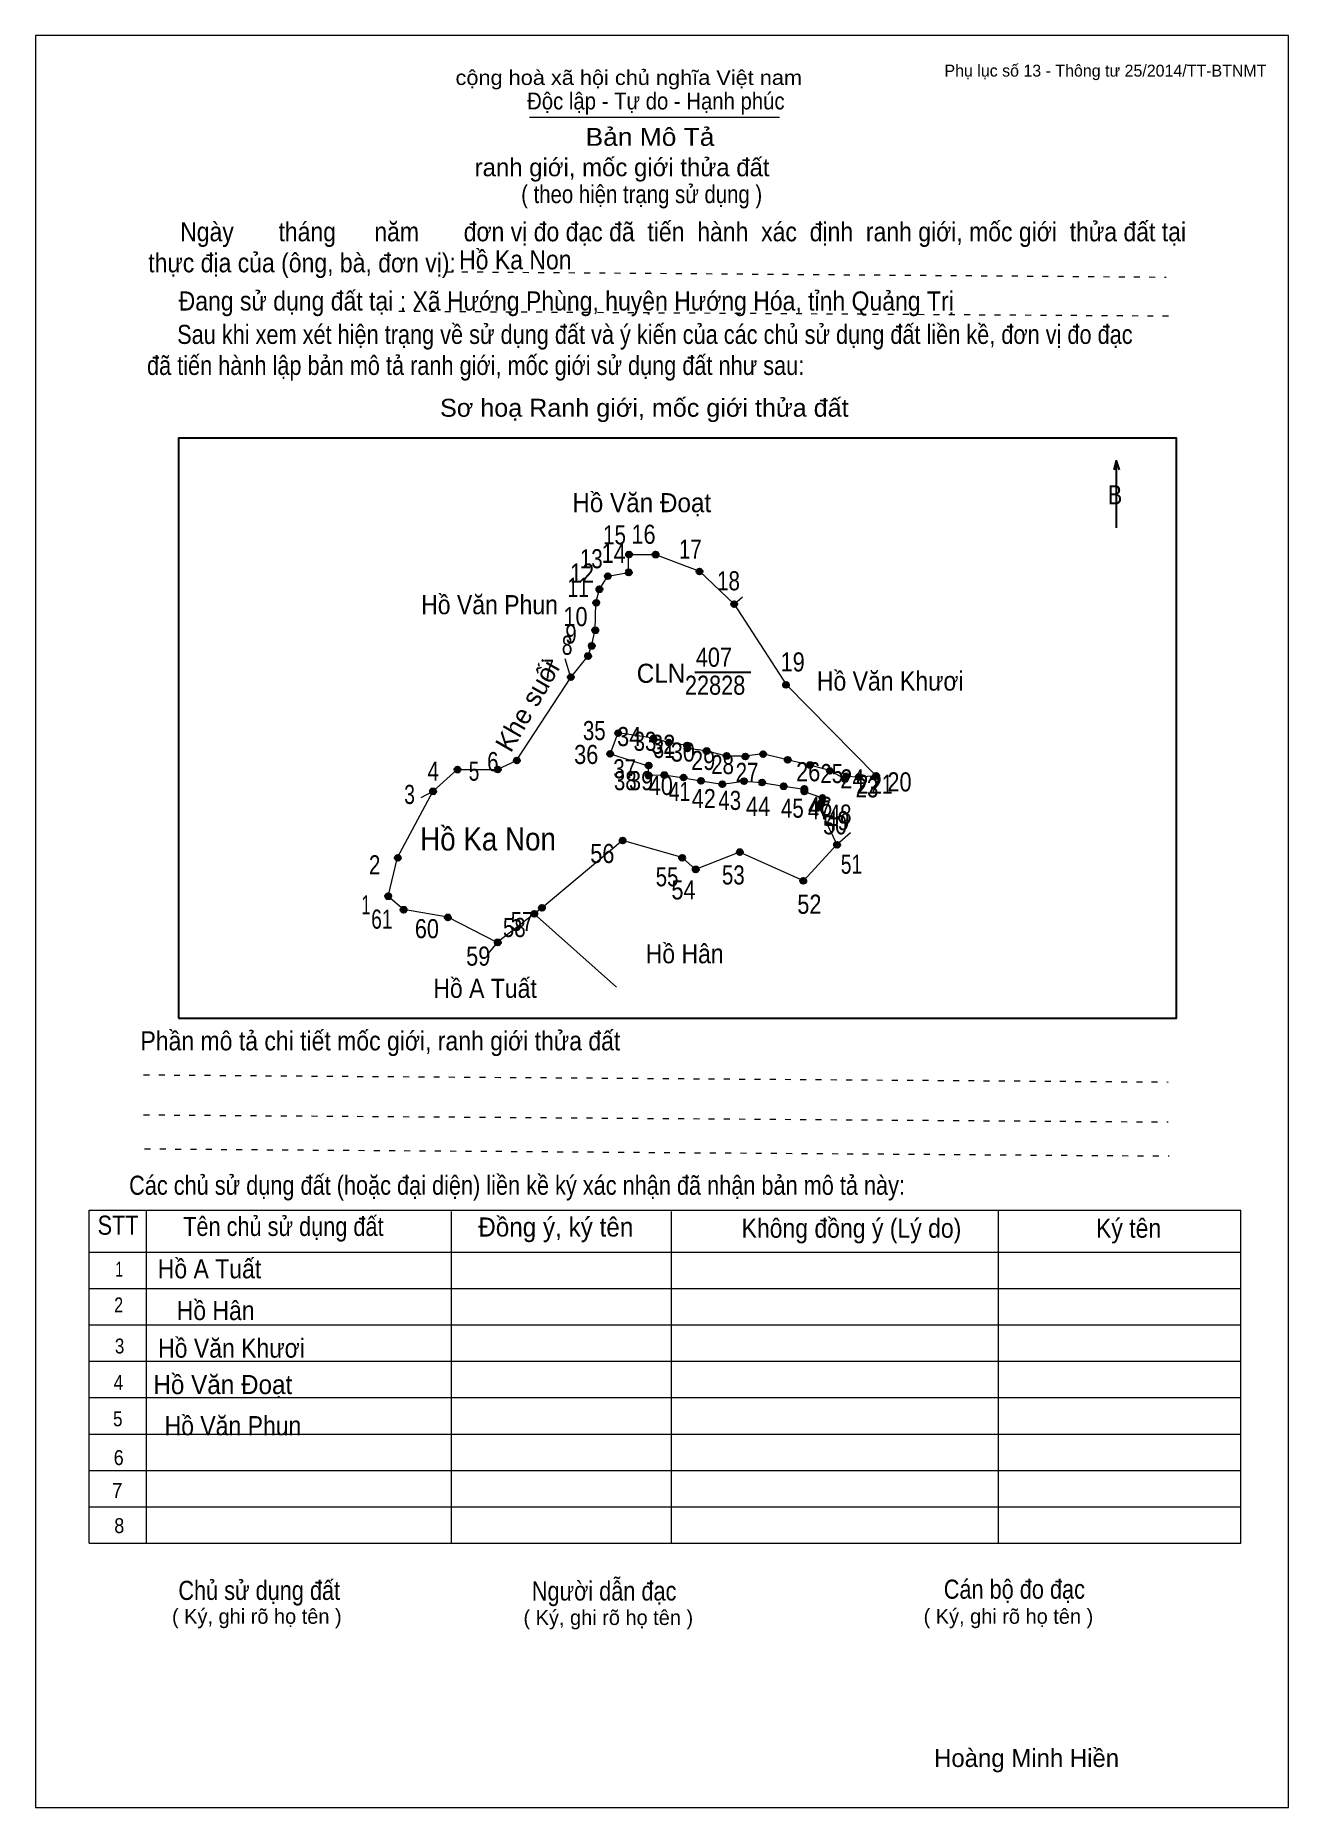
# Model space of a CAD drawing. Header units: centimetres. Extents: x 0 to 21, y 0 to 29.7.
import ezdxf
from ezdxf.enums import TextEntityAlignment as Align

# ---------------------------------------------------------------- set-up
doc = ezdxf.new("R2010")
doc.units = ezdxf.units.CM
doc.header["$LTSCALE"] = 0.13
doc.linetypes.add('DOTTED', pattern=[1.5, 0.3, -1.2])
for name, color, linetype, lineweight in [('1', 7, 'Continuous', 13), ('32', 7, 'Continuous', 25), ('33', 7, 'Continuous', 25), ('61', 7, 'Continuous', 13), ('62', 7, 'Continuous', 13)]:
    doc.layers.add(name, color=color, linetype=linetype, lineweight=lineweight)
for name, color, linetype in [('34', 7, 'Continuous'), ('45', 7, 'Continuous'), ('63', 7, 'Continuous')]:
    doc.layers.add(name, color=color, linetype=linetype)

msp = doc.modelspace()

# ---------------------------------------------------------------- hatches: boundary and pattern name
at = {"layer": '32'}
for points in [[(9.9978, 21, 1), (9.8978, 21, 1)], [(10.4435, 20.999, 1), (10.3435, 20.999, 1)], [(9.6423, 20.6367, 1), (9.5423, 20.6367, 1)], [(9.993, 20.7015, 1), (9.893, 20.7015, 1)], [(11.1791, 20.7153, 1), (11.0791, 20.7153, 1)], [(9.4478, 20.1904, 1), (9.3478, 20.1904, 1)], [(9.5003, 20.4174, 1), (9.4003, 20.4174, 1)], [(11.7587, 20.1679, 1), (11.6587, 20.1679, 1)], [(9.4317, 19.7312, 1), (9.3317, 19.7312, 1)], [(9.3112, 19.2984, 1), (9.2112, 19.2984, 1)], [(9.3728, 19.4677, 1), (9.2728, 19.4677, 1)], [(9.0214, 18.9441, 1), (8.9214, 18.9441, 1)], [(12.6282, 18.8153, 1), (12.5282, 18.8153, 1)], [(9.8152, 18.0076, 1), (9.7152, 18.0076, 1)], [(10.4013, 17.9158, 1), (10.3013, 17.9158, 1)], [(10.6651, 17.8489, 1), (10.5651, 17.8489, 1)], [(10.9701, 17.8002, 1), (10.8701, 17.8002, 1)], [(8.1165, 17.5497, 1), (8.0165, 17.5497, 1)], [(9.6822, 17.6605, 1), (9.5822, 17.6605, 1)], [(10.9768, 17.75, 1), (10.8768, 17.75, 1)], [(11.2973, 17.7062, 1), (11.1973, 17.7062, 1)], [(11.6331, 17.6241, 1), (11.5331, 17.6241, 1)], [(11.9474, 17.6147, 1), (11.8474, 17.6147, 1)], [(12.246, 17.6544, 1), (12.146, 17.6544, 1)], [(12.6572, 17.5606, 1), (12.5572, 17.5606, 1)], [(13.0311, 17.473, 1), (12.9311, 17.473, 1)], [(7.1227, 17.3958, 1), (7.0227, 17.3958, 1)], [(7.7977, 17.3983, 1), (7.6977, 17.3983, 1)], [(10.3253, 17.4634, 1), (10.2253, 17.4634, 1)], [(10.327, 17.2946, 1), (10.227, 17.2946, 1)], [(10.5881, 17.3049, 1), (10.4881, 17.3049, 1)], [(10.9095, 17.2631, 1), (10.8095, 17.2631, 1)], [(11.2026, 17.2067, 1), (11.1026, 17.2067, 1)], [(11.9243, 17.2032, 1), (11.8243, 17.2032, 1)], [(12.2273, 17.1784, 1), (12.1273, 17.1784, 1)], [(13.3631, 17.3748, 1), (13.2631, 17.3748, 1)], [(13.6175, 17.2396, 1), (13.5175, 17.2396, 1)], [(13.6369, 17.2818, 1), (13.5369, 17.2818, 1)], [(13.8488, 17.2731, 1), (13.7488, 17.2731, 1)], [(14.1379, 17.2895, 1), (14.0379, 17.2895, 1)], [(6.713, 17.0315, 1), (6.613, 17.0315, 1)], [(11.5613, 17.1513, 1), (11.4613, 17.1513, 1)], [(12.5889, 17.1162, 1), (12.4889, 17.1162, 1)], [(12.9351, 17.0296, 1), (12.8351, 17.0296, 1)], [(12.9355, 17.0734, 1), (12.8355, 17.0734, 1)], [(13.2398, 16.9214, 1), (13.1398, 16.9214, 1)], [(13.1873, 16.7733, 1), (13.0873, 16.7733, 1)], [(13.2156, 16.8319, 1), (13.1156, 16.8319, 1)], [(9.8909, 16.2068, 1), (9.7909, 16.2068, 1)], [(11.8553, 16.0136, 1), (11.7553, 16.0136, 1)], [(13.4836, 16.1359, 1), (13.3836, 16.1359, 1)], [(6.1231, 15.917, 1), (6.0231, 15.917, 1)], [(10.8892, 15.917, 1), (10.7892, 15.917, 1)], [(11.1147, 15.7237, 1), (11.0147, 15.7237, 1)], [(12.9181, 15.5305, 1), (12.8181, 15.5305, 1)], [(5.9621, 15.2729, 1), (5.8621, 15.2729, 1)], [(6.2197, 15.0475, 1), (6.1197, 15.0475, 1)], [(6.9604, 14.9186, 1), (6.8604, 14.9186, 1)], [(8.4099, 14.9792, 1), (8.3099, 14.9792, 1)], [(8.5384, 15.0797, 1), (8.4384, 15.0797, 1)], [(7.7977, 14.5, 1), (7.6977, 14.5, 1)]]:
    msp.add_hatch(color=256, dxfattribs=at).paths.add_polyline_path(points)

# ---------------------------------------------------------------- linework, layer by layer
at = {"layer": '1'}
msp.add_lwpolyline([(21, 0), (21, 29.7), (0, 29.7), (0, 0)], close=True, dxfattribs=at)
at = {"layer": '32'}
for centre in [(9.9478, 21), (10.3935, 20.999), (9.5923, 20.6367), (9.943, 20.7015), (11.1291, 20.7153), (9.3978, 20.1904), (9.4503, 20.4174), (11.7087, 20.1679), (9.3817, 19.7312), (9.2612, 19.2984), (9.3228, 19.4677), (8.9714, 18.9441), (12.5782, 18.8153), (9.7652, 18.0076), (10.3513, 17.9158), (10.6151, 17.8489), (10.9201, 17.8002), (8.0665, 17.5497), (9.6322, 17.6605), (10.9268, 17.75), (11.2473, 17.7062), (11.5831, 17.6241), (11.8974, 17.6147), (12.196, 17.6544), (12.6072, 17.5606), (12.9811, 17.473), (7.0727, 17.3958), (7.7477, 17.3983), (10.2753, 17.4634), (10.277, 17.2946), (10.5381, 17.3049), (10.8595, 17.2631), (11.1526, 17.2067), (11.8743, 17.2032), (12.1773, 17.1784), (13.3131, 17.3748), (13.5675, 17.2396), (13.5869, 17.2818), (13.7988, 17.2731), (14.0879, 17.2895), (6.663, 17.0315), (11.5113, 17.1513), (12.5389, 17.1162), (12.8851, 17.0296), (12.8855, 17.0734), (13.1898, 16.9214), (13.1373, 16.7733), (13.1656, 16.8319), (9.8409, 16.2068), (11.8053, 16.0136), (13.4336, 16.1359), (6.0731, 15.917), (10.8392, 15.917), (11.0647, 15.7237), (12.8681, 15.5305), (5.9121, 15.2729), (6.1697, 15.0475), (6.9104, 14.9186), (8.3599, 14.9792), (8.4884, 15.0797), (7.7477, 14.5)]:
    msp.add_circle(centre, 0.05, dxfattribs=at)
at = {"layer": '33'}
msp.add_line((11.05, 19.03), (11.99, 19.03), dxfattribs=at)
at = {"layer": '61'}
for p, q in [((11.71, 20.17), (11.85, 20.29)), ((8.97, 18.94), (8.88, 19.25)), ((6.66, 17.03), (6.46, 16.92)), ((13.43, 16.14), (13.66, 16.34)), ((8.36, 14.98), (7.74, 14.5)), ((8.36, 14.98), (9.74, 13.75)), ((7.74, 14.5), (7.58, 14.31))]:
    msp.add_line(p, q, dxfattribs=at)
for points in [[(8.97, 18.94), (9.26, 19.3), (9.32, 19.47), (9.38, 19.73), (9.39, 20.19), (9.45, 20.42), (9.59, 20.64), (9.94, 20.7), (9.94, 21), (10.39, 21), (11.13, 20.72), (11.71, 20.17)], [(11.71, 20.17), (12.58, 18.82), (14.09, 17.29), (13.8, 17.27), (13.58, 17.28), (13.56, 17.24), (13.31, 17.38), (12.98, 17.47), (12.6, 17.56), (12.19, 17.66), (11.89, 17.62), (11.58, 17.62), (11.24, 17.71), (10.92, 17.75), (10.92, 17.8), (10.61, 17.85), (10.35, 17.92), (9.76, 18.01), (9.63, 17.66), (10.27, 17.46), (10.27, 17.3), (10.54, 17.31), (10.86, 17.26), (11.15, 17.21), (11.51, 17.15), (11.87, 17.2), (12.17, 17.18), (12.54, 17.12), (12.88, 17.07), (12.88, 17.03), (13.19, 16.92), (13.16, 16.83), (13.13, 16.77), (13.43, 16.14)], [(6.66, 17.03), (7.07, 17.4), (7.74, 17.4), (8.06, 17.55), (8.97, 18.94)], [(7.74, 14.5), (6.91, 14.92), (6.17, 15.05), (5.91, 15.27), (6.07, 15.92), (6.66, 17.03)], [(13.43, 16.14), (12.87, 15.53), (11.8, 16.01), (11.06, 15.72), (10.84, 15.92), (9.84, 16.21), (8.49, 15.08), (8.36, 14.98)]]:
    msp.add_lwpolyline(points, dxfattribs=at)
at = {"layer": '62'}
for p, q in [((8.28, 28.33), (12.47, 28.33)), ((0.9, 10.01), (20.2, 10.01)), ((0.9, 4.43), (0.9, 10.01)), ((1.86, 4.43), (1.86, 10.01)), ((6.97, 4.43), (6.97, 9.99)), ((10.66, 4.43), (10.66, 9.99)), ((16.14, 4.43), (16.14, 10.01)), ((20.2, 4.43), (20.2, 10.01)), ((0.9, 9.31), (20.2, 9.31)), ((0.9, 8.7), (20.2, 8.7)), ((0.9, 8.09), (20.2, 8.09)), ((0.9, 7.48), (20.2, 7.48)), ((0.9, 6.87), (20.2, 6.87)), ((0.9, 6.26), (20.2, 6.26)), ((0.9, 5.65), (20.2, 5.65)), ((0.9, 5.04), (20.2, 5.04)), ((0.9, 4.43), (20.2, 4.43))]:
    msp.add_line(p, q, dxfattribs=at)
at = {"layer": '62', "linetype": 'DOTTED'}
for p, q in [((6.89, 25.74), (18.95, 25.65)), ((6.09, 25.08), (19.04, 25)), ((1.81, 12.28), (18.98, 12.16)), ((1.81, 11.61), (18.98, 11.49)), ((1.83, 11.04), (19, 10.92))]:
    msp.add_line(p, q, dxfattribs=at)
at = {"layer": '62', "lineweight": 25}
for p, q in [((18.11, 22.58), (18.11, 21.45)), ((18.11, 22.57), (18.07, 22.42)), ((18.11, 22.57), (18.16, 22.42))]:
    msp.add_line(p, q, dxfattribs=at)
msp.add_lwpolyline([(2.4, 13.23), (19.12, 13.23), (19.12, 22.95), (2.4, 22.95)], close=True, dxfattribs=at)

# ---------------------------------------------------------------- texts
at = {"layer": '32'}
for s, width, p in [('15', 0.8, (9.705, 21.17)), ('16', 0.85, (10.19, 21.18)), ('13', 0.8, (9.315, 20.77)), ('14', 0.85, (9.69, 20.86)), ('17', 0.8, (10.975, 20.93)), ('12', 0.85, (9.16, 20.53)), ('11', 0.75, (9.095, 20.29)), ('18', 0.8, (11.615, 20.4)), ('10', 0.85, (9.05, 19.8)), ('8', 0.75, (8.91, 19.32)), ('9', 0.8, (8.975, 19.51)), ('19', 0.85, (12.69, 19.04)), ('7', 0.75, (8.6, 18.92)), ('35', 0.8, (9.365, 17.89)), ('34', 0.85, (9.95, 17.79)), ('33', 0.8, (10.215, 17.71)), ('32', 0.85, (10.52, 17.66)), ('31', 0.75, (10.535, 17.59)), ('30', 0.85, (10.85, 17.53)), ('4', 0.8, (6.665, 17.21)), ('5', 0.75, (7.35, 17.21)), ('6', 0.8, (7.665, 17.37)), ('36', 0.85, (9.23, 17.49)), ('37', 0.8, (9.875, 17.25)), ('29', 0.85, (11.19, 17.39)), ('28', 0.8, (11.515, 17.32)), ('26', 0.85, (12.95, 17.2)), ('38', 0.8, (9.885, 17.05)), ('39', 0.85, (10.15, 17.05)), ('40', 0.85, (10.48, 16.97)), ('27', 0.8, (11.925, 17.19)), ('25', 0.8, (13.345, 17.17)), ('24', 0.85, (13.69, 17.08)), ('23', 0.8, (13.935, 16.93)), ('22', 0.85, (13.96, 16.99)), ('21', 0.75, (14.185, 16.99)), ('20', 0.85, (14.48, 17.03)), ('3', 0.75, (6.27, 16.82)), ('41', 0.75, (10.795, 16.87)), ('42', 0.85, (11.2, 16.75)), ('43', 0.8, (11.635, 16.72)), ('44', 0.85, (12.11, 16.62)), ('46', 0.85, (13.15, 16.62)), ('45', 0.8, (12.685, 16.59)), ('47', 0.8, (13.135, 16.56)), ('50', 0.85, (13.4, 16.31)), ('49', 0.85, (13.44, 16.38)), ('48', 0.8, (13.485, 16.49)), ('56', 0.85, (9.5, 15.83)), ('2', 0.8, (5.685, 15.64)), ('55', 0.8, (10.585, 15.44)), ('53', 0.8, (11.695, 15.47)), ('51', 0.75, (13.675, 15.65)), ('54', 0.85, (10.86, 15.22)), ('1', 0.65, (5.54, 14.97)), ('52', 0.85, (12.97, 14.98)), ('61', 0.75, (5.805, 14.73)), ('60', 0.85, (6.56, 14.57)), ('58', 0.8, (8.025, 14.59)), ('57', 0.8, (8.155, 14.69)), ('59', 0.85, (7.42, 14.11))]:
    msp.add_text(s, height=0.32, dxfattribs=dict(at, width=width)).set_placement(p, align=Align.CENTER)
at = {"layer": '33'}
for s, width, p in [('Hồ Văn Đoạt', 0.95, (10.16, 21.71)), ('Hồ Văn Phun', 0.9, (7.61, 20)), ('407', 0.85, (11.37, 19.12)), ('Hồ Văn Khươi', 0.9, (14.325, 18.72)), ('22828', 0.85, (11.39, 18.65)), ('Hồ Hân', 0.9, (10.88, 14.15)), ('Hồ A Tuất', 0.9, (7.535, 13.57)), ('Hồ Hân', 0.9, (3.02, 8.17)), ('Hồ Văn Khươi', 0.9, (3.285, 7.54)), ('Hồ Văn Đoạt', 0.95, (3.14, 6.93)), ('Hồ Văn Phun', 0.9, (3.31, 6.24))]:
    msp.add_text(s, height=0.32, dxfattribs=dict(at, width=width)).set_placement(p, align=Align.CENTER)
msp.add_text('Khe suối', height=0.3199, rotation=60, dxfattribs=at).set_placement((8.3828, 18.385), align=Align.CENTER)
at = {"layer": '33', "width": 0.95}
msp.add_text('CLN', height=0.32, dxfattribs=at).set_placement((10.89, 18.85), align=Align.RIGHT)
at = {"layer": '34', "width": 0.9}
msp.add_text('Hồ A Tuất', height=0.32, dxfattribs=at).set_placement((2.05, 8.87))
at = {"layer": '45', "width": 0.9}
msp.add_text('Hồ Ka Non', height=0.3864, dxfattribs=at).set_placement((7.585, 16.04), align=Align.CENTER)
at = {"layer": '62'}
for s, height, width, p in [('cộng hoà xã hội chủ nghĩa Việt nam', 0.2474, 1.1, (7.04, 28.87)), ('Độc lập - Tự do - Hạnh phúc', 0.2828, 0.9, (8.24, 28.46)), ('Bản Mô Tả', 0.3, 1.1, (9.22, 27.85)), ('( theo hiện trạng sử dụng )', 0.3, 0.85, (8.14, 26.89)), ('     Ngày       tháng      năm       đơn vị đo đạc đã  tiến  hành  xác  định  ranh giới, mốc giới  thửa đất tại ', 0.32, 0.9, (1.89, 26.25)), ('Hồ Ka Non', 0.32, 0.9, (7.1, 25.78)), ('thực địa của (ông, bà, đơn vị): ', 0.32, 0.9, (1.89, 25.73)), ('Đang sử dụng đất tại : Xã Hướng Phùng, huyện Hướng Hóa, tỉnh Quảng Trị', 0.32, 0.9, (2.4, 25.09)), ('     Sau khi xem xét hiện trạng về sử dụng đất và ý kiến của các chủ sử dụng đất liền kề, đơn vị đo đạc ', 0.32, 0.85, (1.87, 24.53)), ('đã tiến hành lập bản mô tả ranh giới, mốc giới sử dụng đất như sau:', 0.32, 0.85, (1.87, 24.01)), ('Sơ hoạ Ranh giới, mốc giới thửa đất', 0.3, 1.05, (6.78, 23.31)), ('B', 0.32, 0.85, (17.97, 21.84)), ('Phần mô tả chi tiết mốc giới, ranh giới thửa đất ', 0.32, 0.9, (1.76, 12.69)), ('Các chủ sử dụng đất (hoặc đại diện) liền kề ký xác nhận đã nhận bản mô tả này:', 0.32, 0.85, (1.57, 10.27))]:
    msp.add_text(s, height=height, dxfattribs=dict(at, width=width)).set_placement(p)
msp.add_text('ranh giới, mốc giới thửa đất', height=0.3, dxfattribs=at).set_placement((7.36, 27.34))
for s, height, width, p in [('STT', 0.32, 0.85, (1.385, 9.6)), ('Tên chủ sử dụng đất', 0.32, 0.85, (4.155, 9.58)), ('Đồng ý, ký tên', 0.32, 0.95, (8.72, 9.57)), ('Không đồng ý (Lý do)', 0.32, 0.9, (13.675, 9.55)), ('Ký tên', 0.32, 0.9, (18.32, 9.55)), ('1', 0.25, 0.7, (1.405, 8.9)), ('2', 0.25, 0.8, (1.395, 8.3)), ('3', 0.25, 0.85, (1.41, 7.61)), ('4', 0.25, 0.85, (1.39, 7)), ('5', 0.25, 0.85, (1.38, 6.39)), ('6', 0.25, 0.9, (1.395, 5.74)), ('7', 0.25, 0.95, (1.37, 5.19)), ('8', 0.25, 0.9, (1.405, 4.6)), ('Người dẫn đạc', 0.32, 0.85, (9.53, 3.47)), ('Chủ sử dụng đất', 0.32, 0.85, (3.75, 3.48)), ('Cán bộ đo đạc', 0.32, 0.85, (16.405, 3.5))]:
    msp.add_text(s, height=height, dxfattribs=dict(at, width=width)).set_placement(p, align=Align.CENTER)
for p in [(3.71, 3.08), (9.6, 3.06), (16.305, 3.08)]:
    msp.add_text('( Ký, ghi rõ họ tên )', height=0.25, dxfattribs=at).set_placement(p, align=Align.CENTER)
at = {"layer": '63'}
msp.add_text('Phụ lục số 13 - Thông tư 25/2014/TT-BTNMT', height=0.2, dxfattribs=at).set_placement((20.63, 29.01), align=Align.RIGHT)
msp.add_text('Hoàng Minh Hiền', height=0.3, dxfattribs=at).set_placement((16.61, 0.68), align=Align.CENTER)

doc.saveas('drawing.dxf')
